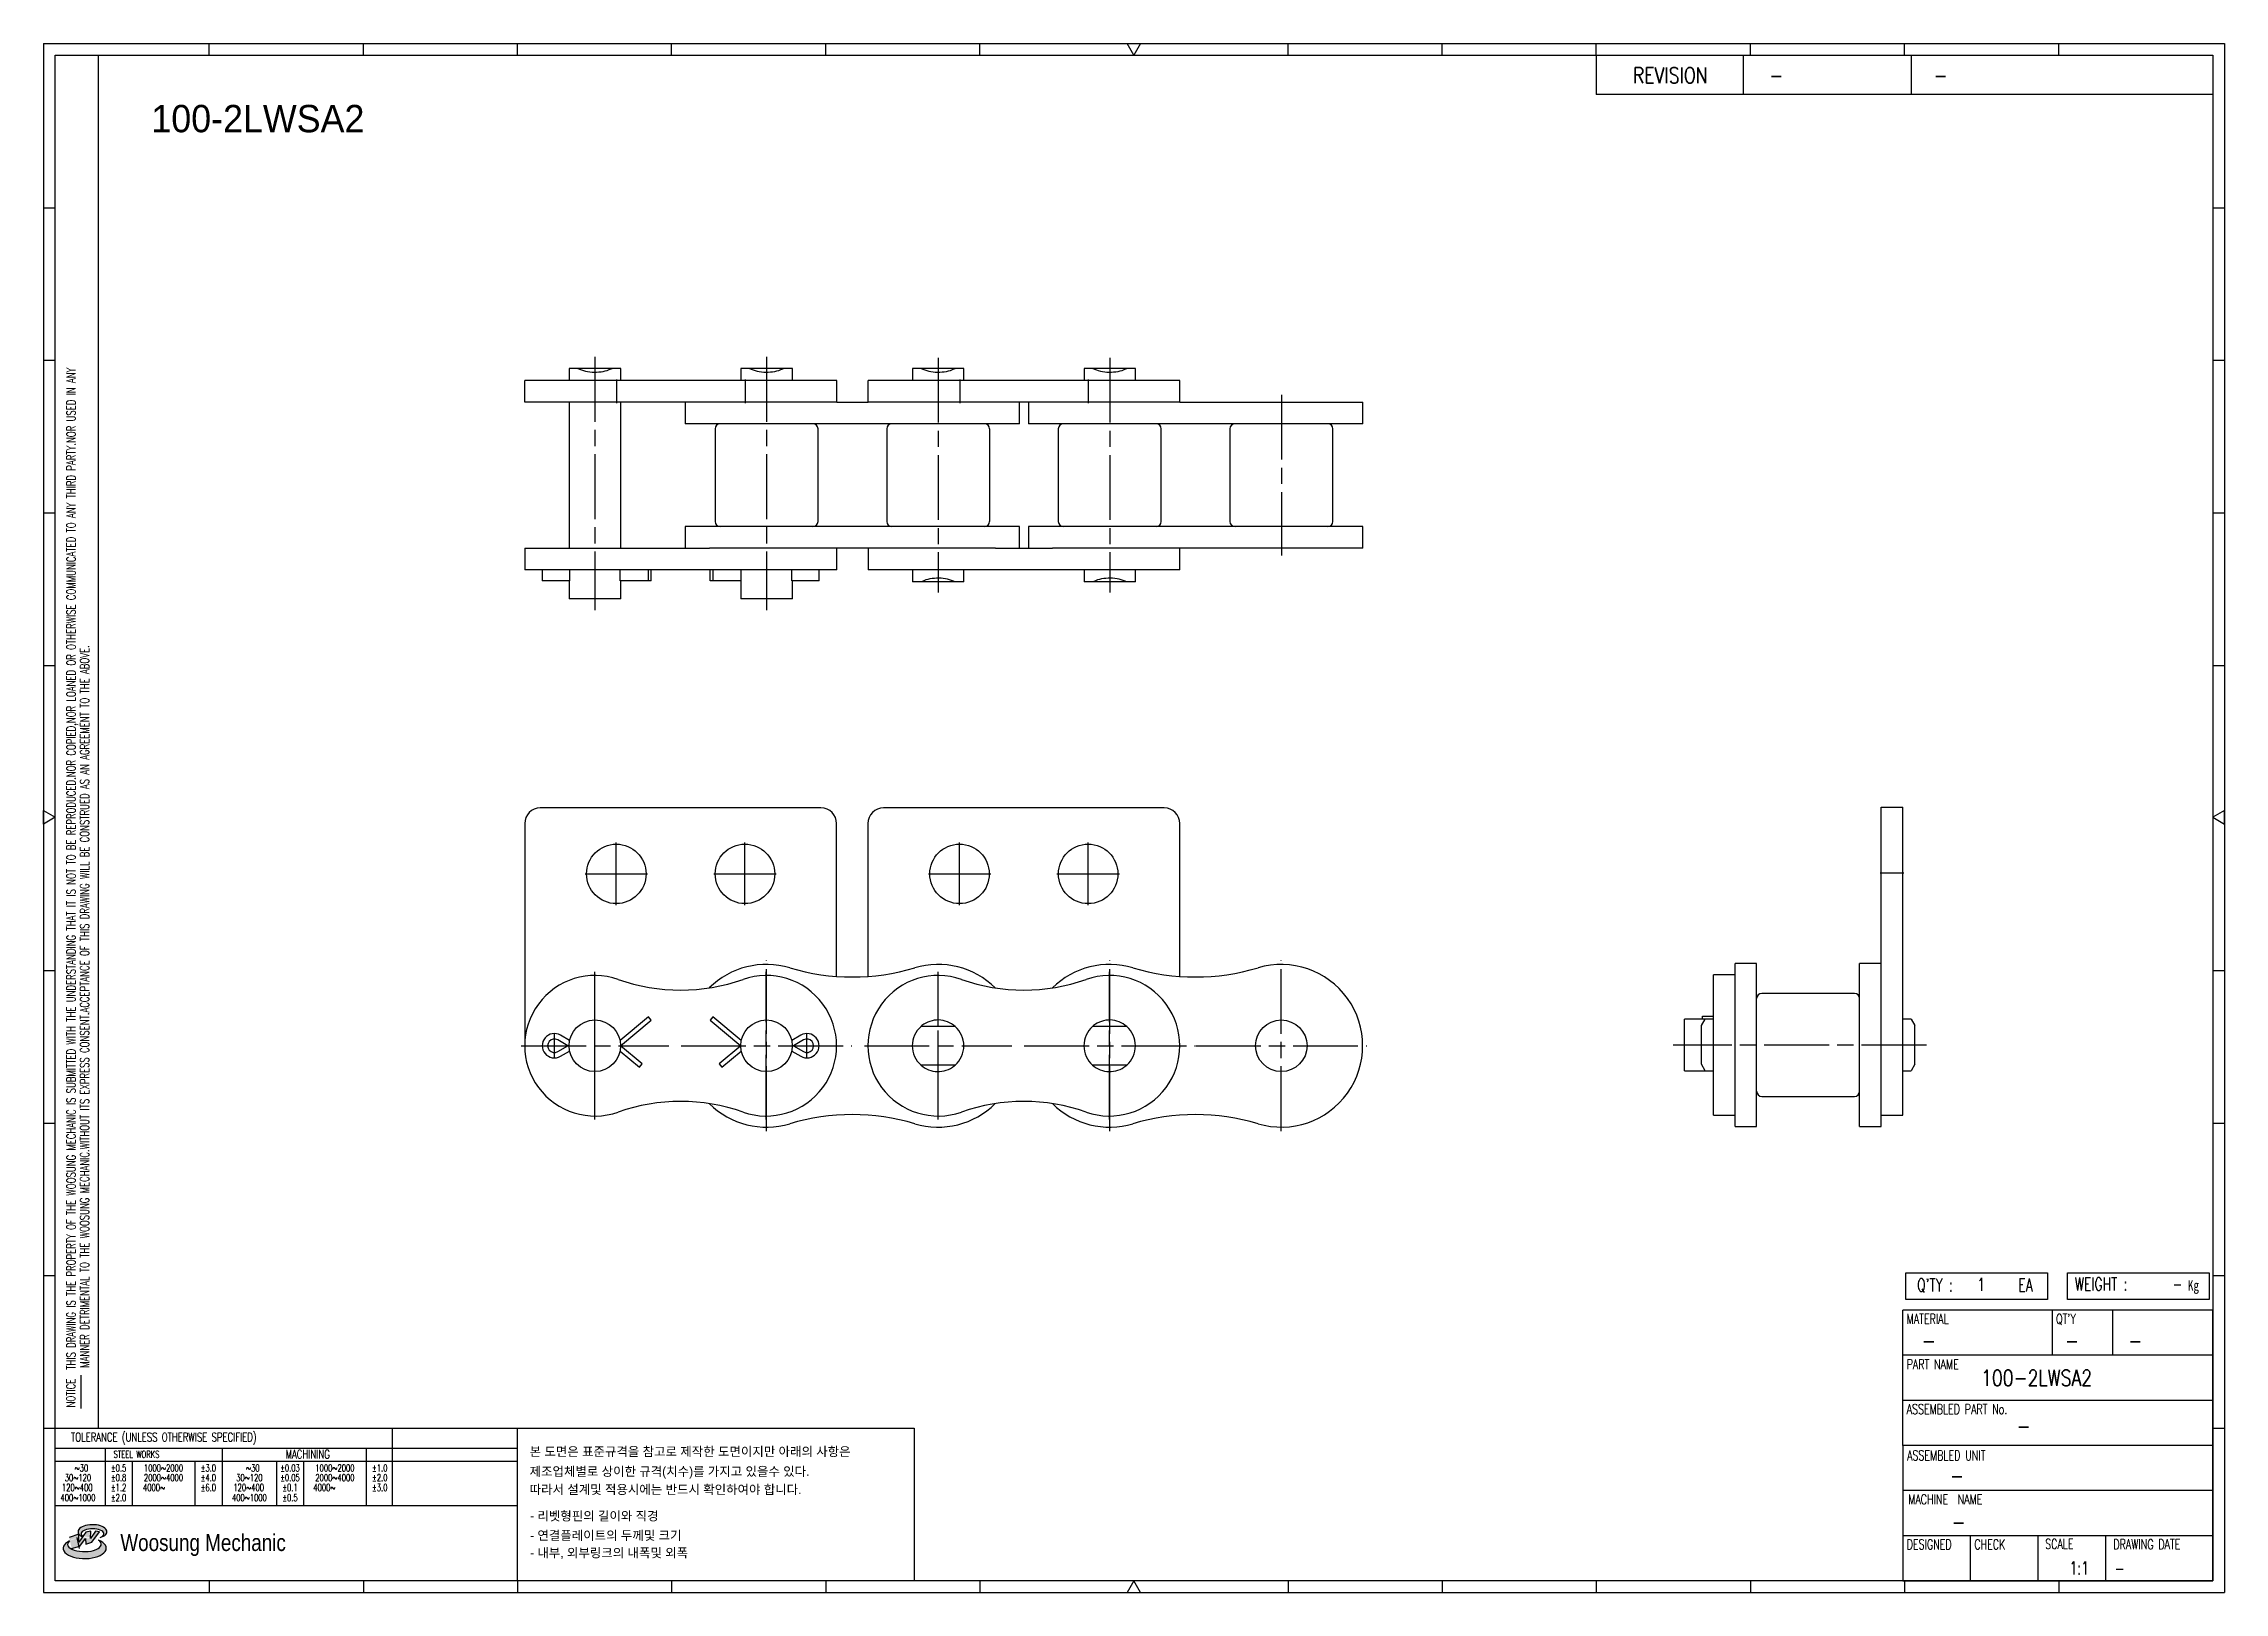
# Model space of a CAD drawing. Header units: millimetres. Extents: x 1614 to 2017, y 59 to 345.
import ezdxf
from ezdxf.enums import TextEntityAlignment as Align

# ---------------------------------------------------------------- set-up
doc = ezdxf.new("R2010")
doc.units = ezdxf.units.MM
doc.linetypes.add('AM_ISO08W050', pattern=[18, 12, -1.5, 3, -1.5])
doc.layers.add('CL1', color=140, linetype='AM_ISO08W050', lineweight=25)
doc.layers.add('TITLE', color=7, linetype='Continuous')
doc.layers.add('도면레이아웃', color=7, linetype='Continuous')
doc.styles.add('HAN', font='ROMANS.shx', dxfattribs={"width": 0.7, "bigfont": 'whgtxt.shx'})
doc.styles.add('HKD_ST2', font='romans.shx', dxfattribs={"width": 0.7, "height": 4, "bigfont": '@extfont2.shx'})
doc.styles.add('MtXpl_', font='Gulim.ttf')
doc.styles.add('SLDTEXTSTYLE4', font='arial.ttf', dxfattribs={"width": 0.8})

# ---------------------------------------------------------------- blocks, each defined once
blk = doc.blocks.new('MAST')
at = {"layer": '도면레이아웃'}
h = blk.add_hatch(color=10, dxfattribs=at)
h.paths.add_polyline_path([(1.544, 35.177), (1.554, 34.966), (1.779, 35.034), (2.054, 35.422), (1.908, 35.446), (1.728, 35.167), (1.741, 35.439), (1.547, 35.405), (1.292, 35.041), (1.295, 35.33), (0.943, 35.208), (1.03, 34.8), (1.336, 34.885)])
edge = h.paths.add_edge_path()
edge.add_ellipse((1.795, 35.421), major_axis=(-0.53, 0), ratio=0.487785, start_angle=122.36065, end_angle=403.39574)
edge.add_line((1.411, 35.244), (1.419, 35.261))
edge.add_ellipse((1.798, 35.344), major_axis=(-0.423, 0), ratio=0.444396, start_angle=131.58977, end_angle=386.19408, ccw=False)
edge = h.paths.add_edge_path()
edge.add_ellipse((1.512, 34.815), major_axis=(-0.793, 0), ratio=0.480113, start_angle=314.67633, end_angle=590.85213)
edge.add_ellipse((1.501, 34.958), major_axis=(-0.62, 0), ratio=0.43311, start_angle=331.7024, end_angle=574.42495, ccw=False)
at = {"color": 140}
for p, q in [((0, 90.118), (80.15, 90.118)), ((0, 90.118), (0, 33.191)), ((80.15, 90.118), (80.15, 33.191)), ((57.068, 89.693), (57.068, 88.246)), ((62.47, 89.693), (62.47, 88.246)), ((68.635, 89.693), (68.635, 88.246)), ((79.725, 88.246), (57.068, 88.246)), ((68.449, 43.961), (68.449, 44.936)), ((68.449, 44.936), (73.654, 44.936)), ((73.654, 44.936), (73.654, 43.961)), ((74.39, 43.961), (74.39, 44.936)), ((74.39, 44.936), (79.595, 44.936)), ((79.595, 44.936), (79.595, 43.961)), ((68.336, 38.59), (68.336, 43.563)), ((79.725, 43.563), (68.336, 43.563)), ((73.654, 43.961), (68.449, 43.961)), ((73.827, 43.563), (73.827, 41.905)), ((79.595, 43.961), (74.39, 43.961)), ((76.037, 43.563), (76.037, 41.905)), ((79.725, 38.59), (79.725, 43.563)), ((79.725, 41.905), (68.336, 41.905)), ((79.725, 40.248), (68.336, 40.248)), ((68.336, 38.59), (68.336, 33.616)), ((79.725, 38.59), (68.336, 38.59)), ((79.725, 33.616), (79.725, 38.59)), ((79.725, 36.932), (68.336, 36.932)), ((79.725, 35.274), (68.336, 35.274)), ((70.822, 33.616), (70.822, 35.274)), ((73.309, 33.616), (73.309, 35.274)), ((75.796, 33.616), (75.796, 35.274)), ((0, 33.191), (80.15, 33.191)), ((68.336, 33.616), (79.725, 33.616))]:
    blk.add_line(p, q, dxfattribs=at)
for p, q in [((6.089, 89.693), (6.089, 90.118)), ((11.753, 89.693), (11.753, 90.118)), ((17.418, 89.693), (17.418, 90.118)), ((23.082, 89.693), (23.082, 90.118)), ((28.746, 89.693), (28.746, 90.118)), ((34.411, 89.693), (34.411, 90.118)), ((45.739, 89.693), (45.739, 90.118)), ((51.404, 89.693), (51.404, 90.118)), ((57.068, 89.693), (57.068, 90.118)), ((62.732, 89.693), (62.732, 90.118)), ((68.397, 89.693), (68.397, 90.118)), ((74.061, 89.693), (74.061, 90.118)), ((0, 84.085), (0.425, 84.085)), ((79.725, 84.085), (80.15, 84.085)), ((0, 78.478), (0.425, 78.478)), ((79.725, 78.478), (80.15, 78.478)), ((0, 72.87), (0.425, 72.87)), ((79.725, 72.87), (80.15, 72.87)), ((0, 67.262), (0.425, 67.262)), ((79.725, 67.262), (80.15, 67.262)), ((0, 56.047), (0.425, 56.047)), ((79.725, 56.047), (80.15, 56.047)), ((0, 50.439), (0.425, 50.439)), ((79.725, 50.439), (80.15, 50.439)), ((0, 44.832), (0.425, 44.832)), ((79.725, 44.832), (80.15, 44.832)), ((1.377, 39.947), (1.377, 41.174)), ((0, 39.224), (0.425, 39.224)), ((79.725, 39.224), (80.15, 39.224)), ((6.089, 33.616), (6.089, 33.191)), ((11.753, 33.616), (11.753, 33.191)), ((17.418, 33.616), (17.418, 33.191)), ((23.082, 33.616), (23.082, 33.191)), ((28.746, 33.616), (28.746, 33.191)), ((34.411, 33.616), (34.411, 33.191)), ((45.739, 33.616), (45.739, 33.191)), ((51.404, 33.616), (51.404, 33.191)), ((57.068, 33.616), (57.068, 33.191)), ((62.732, 33.616), (62.732, 33.191)), ((68.397, 33.616), (68.397, 33.191)), ((74.061, 33.616), (74.061, 33.191))]:
    blk.add_line(p, q)
at = {"color": 2}
for p, q in [((2.017, 39.224), (2.017, 89.693)), ((0.425, 39.224), (17.418, 39.224)), ((0.425, 38.487), (17.418, 38.487)), ((2.257, 38.487), (2.257, 36.382)), ((6.557, 38.5), (6.557, 36.382)), ((11.857, 38.487), (11.857, 36.382)), ((12.816, 39.224), (12.816, 36.382)), ((17.418, 33.616), (17.418, 39.224)), ((0.425, 38.012), (17.418, 38.012)), ((3.257, 38.012), (3.257, 36.382)), ((5.557, 38.012), (5.557, 36.382)), ((8.557, 38.012), (8.557, 36.382)), ((9.557, 38.026), (9.557, 36.382)), ((0.425, 36.382), (17.418, 36.382))]:
    blk.add_line(p, q, dxfattribs=at)
for points in [[(40.075, 89.693), (39.83, 90.118), (40.32, 90.118)], [(0.425, 61.679), (0, 61.433), (0, 61.924)], [(79.725, 61.679), (80.15, 61.433), (80.15, 61.924)], [(40.075, 33.616), (39.83, 33.191), (40.32, 33.191)]]:
    blk.add_lwpolyline(points, close=True)
at = {"color": 140}
blk.add_lwpolyline([(0.425, 89.693), (79.725, 89.693), (79.725, 33.616), (0.425, 33.616)], close=True, dxfattribs=at)
at = {"layer": '도면레이아웃'}
for p, q in [((1.295, 35.33), (0.943, 35.208)), ((1.547, 35.405), (1.292, 35.041)), ((1.292, 35.041), (1.295, 35.33)), ((1.741, 35.439), (1.547, 35.405)), ((1.908, 35.446), (1.728, 35.167)), ((1.728, 35.167), (1.741, 35.439)), ((1.779, 35.034), (2.054, 35.422)), ((2.054, 35.422), (1.908, 35.446)), ((1.03, 34.8), (1.336, 34.885)), ((1.224, 35.208), (1.311, 34.8)), ((1.224, 35.208), (1.224, 35.208)), ((1.336, 34.885), (1.544, 35.177)), ((1.419, 35.261), (1.411, 35.244)), ((1.544, 35.177), (1.554, 34.966)), ((1.554, 34.966), (1.779, 35.034))]:
    blk.add_line(p, q, dxfattribs=at)
for centre, major_axis, ratio, start_param, end_param in [((1.795, 35.421), (-0.53, 0), 0.487785, 2.135596, 7.040584), ((1.798, 35.344), (-0.423, 0), 0.444396, 2.296675, 6.740358), ((1.512, 34.815), (-0.793, 0), 0.480113, 5.492138, 10.312315), ((1.501, 34.958), (-0.62, 0), 0.43311, 5.789299, 10.025607)]:
    blk.add_ellipse(centre, major_axis=major_axis, ratio=ratio, start_param=start_param, end_param=end_param, dxfattribs=at)
for s, height, style, width, p in [('REVISION', 0.5806, 'HAN', 0.8, (58.415, 88.664)), ('-', 0.581, 'HAN', 0.8, (63.426, 88.664)), ('-', 0.581, 'HAN', 0.8, (69.468, 88.664)), ("Q'TY : ", 0.4746, 'HKD_ST2', 0.7, (68.857, 44.253)), ('1', 0.475, 'HKD_ST2', 0.7, (71.071, 44.275)), ('EA', 0.4746, 'HKD_ST2', 0.7, (72.578, 44.253)), ('WEIGHT : ', 0.4746, 'HKD_ST2', 0.7, (74.65, 44.286)), ('-', 0.581, 'HAN', 0.8, (69.029, 42.157)), ('-', 0.581, 'HAN', 0.8, (74.289, 42.157)), ('-', 0.581, 'HAN', 0.8, (76.623, 42.157)), ('-', 0.581, 'HAN', 0.8, (72.515, 39.013)), ('-', 0.581, 'HAN', 0.8, (70.067, 37.189)), ('-', 0.581, 'HAN', 0.8, (70.126, 35.48)), ('1:1', 0.4746, 'HKD_ST2', 0.7, (74.458, 33.848)), ('-', 0.475, 'HKD_ST2', 0.7, (76.112, 33.837))]:
    blk.add_text(s, height=height, dxfattribs=dict(style=style, width=width)).set_placement(p)
at = {"color": 6, "style": 'HKD_ST2', "width": 0.7}
for s, p in [(' THIS DRAWING IS THE PROPERTY OF THE WOOSUNG MECHANIC IS SUBMITTED WITH THE UNDERSTANDING THAT IT IS NOT TO BE REPRODUCED.NOR COPIED,NOR LOANED OR OTHERWISE COMMUNICATED TO ANY THIRD PARTY.NOR USED IN ANY', (1.173, 41.217)), ('MANNER DETRIMENTAL TO THE WOOSUNG MECHANIC.WITHOUT ITS EXPRESS CONSENT.ACCEPTANCE OF THIS DRAWING WILL BE CONSTRUED AS AN AGREEMENT TO THE ABOVE.', (1.672, 41.447))]:
    blk.add_text(s, height=0.326266, rotation=90, dxfattribs=at).set_placement(p)
at = {"style": 'HKD_ST2', "width": 0.7}
blk.add_text('-', height=0.475, dxfattribs=at).set_placement((78.613, 44.286), align=Align.RIGHT)
at = {"color": 254, "style": 'HKD_ST2', "width": 0.7}
for s, height, p in [('MATERIAL', 0.3651, (68.474, 43.425)), ("QT'Y", 0.3651, (73.965, 43.425)), ('PART NAME', 0.3651, (68.474, 41.756)), ('ASSEMBLED PART No.', 0.36511, (68.474, 40.109)), ('ASSEMBLED UNIT', 0.36511, (68.49, 38.408)), ('MACHINE  NAME', 0.36511, (68.532, 36.794)), ('DESIGNED', 0.3651, (68.474, 35.136)), ('CHECK', 0.3651, (70.961, 35.136)), ('SCALE', 0.3651, (73.566, 35.153)), ('DRAWING DATE', 0.36511, (76.071, 35.141))]:
    blk.add_text(s, height=height, dxfattribs=at).set_placement(p, align=Align.TOP_LEFT)
at = {"style": 'HKD_ST2', "width": 0.7}
blk.add_text('NOTICE', height=0.3263, rotation=90, dxfattribs=at).set_placement((1.163, 39.988))
blk.add_text('TOLERANCE (UNLESS OTHERWISE SPECIFIED)', height=0.32627, dxfattribs=at).set_placement((4.417, 38.896), align=Align.MIDDLE_CENTER)
at = {"color": 4, "style": 'HKD_ST2', "width": 0.7}
for s, height, p in [('%%12630', 0.261, (1.389, 37.762)), ('1000%%1262000', 0.26101, (4.407, 37.762)), ('%%12630', 0.261, (7.689, 37.762)), ('1000%%1262000', 0.26101, (10.707, 37.762)), ('120%%126400', 0.26101, (1.237, 37.045)), ('30%%126120', 0.261, (1.263, 37.411)), ('4000%%126', 0.261, (4.061, 37.045)), ('2000%%1264000', 0.26101, (4.407, 37.411)), ('120%%126400', 0.26101, (7.537, 37.045)), ('30%%126120', 0.261, (7.563, 37.411)), ('4000%%126', 0.261, (10.321, 37.045)), ('2000%%1264000', 0.26101, (10.707, 37.411)), ('400%%1261000', 0.26101, (1.263, 36.67)), ('400%%1261000', 0.26101, (7.563, 36.67))]:
    blk.add_text(s, height=height, dxfattribs=at).set_placement(p, align=Align.MIDDLE_CENTER)
for s, height, p in [('%%P0.5', 0.261, (2.757, 37.762)), ('STEEL WORKS', 0.26101, (3.416, 38.268)), ('%%P3.0', 0.261, (6.057, 37.762)), ('%%P0.03', 0.261, (9.057, 37.762)), ('MACHINING', 0.3263, (9.707, 38.27)), ('%%P1.0', 0.261, (12.357, 37.762)), ('%%P0.8', 0.261, (2.757, 37.411)), ('%%P1.2', 0.261, (2.757, 37.045)), ('%%P4.0', 0.261, (6.057, 37.411)), ('%%P6.0', 0.261, (6.057, 37.045)), ('%%P0.05', 0.261, (9.057, 37.411)), ('%%P0.1', 0.261, (9.057, 37.045)), ('%%P2.0', 0.261, (12.357, 37.411)), ('%%P3.0', 0.261, (12.357, 37.045)), ('%%P2.0', 0.261, (2.757, 36.67)), ('%%P0.5', 0.261, (9.057, 36.67))]:
    blk.add_text(s, height=height, dxfattribs=at).set_placement(p, align=Align.MIDDLE)
at = {"color": 1, "style": 'SLDTEXTSTYLE4', "width": 0.8}
blk.add_text('Woosung Mechanic', height=0.61957, dxfattribs=at).set_placement((2.822, 34.711))
at = {"layer": 'TITLE', "width": 0.8}
blk.add_text('Kg', height=0.3789, dxfattribs=at).set_placement((78.807, 44.286))

msp = doc.modelspace()

# ---------------------------------------------------------------- linework, layer by layer
for p, q in [((1702.83, 279), (1702.83, 283)), ((1760.53, 283), (1702.83, 283)), ((1711.03, 285.22), (1711.03, 283)), ((1720.57, 285.22), (1711.03, 285.22)), ((1720.57, 283), (1720.57, 285.22)), ((1742.78, 285.22), (1742.78, 283)), ((1752.32, 285.22), (1742.78, 285.22)), ((1752.32, 283), (1752.32, 285.22)), ((1760.53, 279), (1760.53, 283)), ((1766.33, 279), (1766.33, 283)), ((1824.03, 283), (1766.33, 283)), ((1784.07, 285.22), (1774.53, 285.22)), ((1774.53, 285.22), (1774.53, 283)), ((1784.07, 283), (1784.07, 285.22)), ((1806.28, 285.22), (1806.28, 283)), ((1815.82, 285.22), (1806.28, 285.22)), ((1815.82, 283), (1815.82, 285.22)), ((1824.03, 279), (1824.03, 283)), ((1760.53, 279), (1702.83, 279)), ((1711.03, 279), (1711.03, 251.95)), ((1720.57, 251.95), (1720.57, 279)), ((1732.5, 279), (1732.5, 275)), ((1760.53, 279), (1766.33, 279)), ((1824.03, 279), (1766.33, 279)), ((1794.35, 275), (1794.35, 279)), ((1796, 279), (1796, 275)), ((1824.03, 279), (1857.85, 279)), ((1857.85, 275), (1857.85, 279)), ((1794.35, 275), (1732.5, 275)), ((1857.85, 275), (1796, 275)), ((1738.03, 274.05), (1738.03, 256.9)), ((1757.08, 256.9), (1757.08, 274.05)), ((1769.78, 274.05), (1769.78, 256.9)), ((1788.83, 256.9), (1788.83, 274.05)), ((1801.53, 274.05), (1801.53, 256.9)), ((1820.58, 256.9), (1820.58, 274.05)), ((1833.28, 274.05), (1833.28, 256.9)), ((1852.33, 256.9), (1852.33, 274.05)), ((1732.5, 255.95), (1732.5, 251.95)), ((1794.35, 255.95), (1732.5, 255.95)), ((1794.35, 251.95), (1794.35, 255.95)), ((1796, 255.95), (1796, 251.95)), ((1857.85, 255.95), (1796, 255.95)), ((1857.85, 251.95), (1857.85, 255.95)), ((1702.83, 251.95), (1736.97, 251.95)), ((1702.83, 251.95), (1702.83, 247.95)), ((1789.88, 251.95), (1736.97, 251.95)), ((1760.53, 247.95), (1760.53, 251.95)), ((1766.33, 251.95), (1766.33, 247.95)), ((1789.88, 251.95), (1800.47, 251.95)), ((1857.85, 251.95), (1800.47, 251.95)), ((1824.03, 247.95), (1824.03, 251.95)), ((1760.53, 247.95), (1702.83, 247.95)), ((1706.06, 247.95), (1706.06, 245.95)), ((1711.13, 245.95), (1711.13, 247.95)), ((1720.47, 245.95), (1720.47, 247.95)), ((1725.7, 245.95), (1725.7, 247.95)), ((1726.22, 245.95), (1726.22, 247.95)), ((1737.13, 245.95), (1737.13, 247.95)), ((1737.65, 245.95), (1737.65, 247.95)), ((1742.88, 245.95), (1742.88, 247.95)), ((1752.22, 245.95), (1752.22, 247.95)), ((1757.29, 245.95), (1757.29, 247.95)), ((1824.03, 247.95), (1766.33, 247.95)), ((1774.53, 247.95), (1774.53, 245.72)), ((1784.07, 245.72), (1784.07, 247.95)), ((1806.28, 247.95), (1806.28, 245.72)), ((1815.82, 245.72), (1815.82, 247.95)), ((1711.13, 245.95), (1706.06, 245.95)), ((1711.03, 245.95), (1711.03, 242.62)), ((1720.57, 242.62), (1711.03, 242.62)), ((1726.22, 245.95), (1720.47, 245.95)), ((1720.57, 242.62), (1720.57, 245.95)), ((1742.88, 245.95), (1737.13, 245.95)), ((1742.78, 245.95), (1742.78, 242.62)), ((1752.32, 242.62), (1742.78, 242.62)), ((1757.29, 245.95), (1752.22, 245.95)), ((1752.32, 242.62), (1752.32, 245.95)), ((1784.07, 245.72), (1774.53, 245.72)), ((1815.82, 245.72), (1806.28, 245.72)), ((1757.62, 203.9), (1705.69, 203.9)), ((1821.12, 203.9), (1769.19, 203.9)), ((1953.78, 175.09), (1953.78, 204.04)), ((1953.78, 204.04), (1957.78, 204.04)), ((1957.78, 147.04), (1957.78, 204.04)), ((1702.8, 201.02), (1702.8, 159.9)), ((1760.5, 172.74), (1760.5, 201.02)), ((1766.3, 201.02), (1766.3, 172.74)), ((1824, 172.74), (1824, 201.02)), ((1930.73, 175.09), (1926.73, 175.09)), ((1926.73, 144.99), (1926.73, 175.09)), ((1930.73, 144.99), (1930.73, 175.09)), ((1953.78, 175.09), (1949.78, 175.09)), ((1949.78, 144.99), (1949.78, 175.09)), ((1953.78, 144.99), (1953.78, 175.09)), ((1926.73, 173.04), (1922.73, 173.04)), ((1922.73, 147.04), (1922.73, 173.04)), ((1948.83, 169.57), (1931.68, 169.57)), ((1711.11, 160.87), (1709.41, 161.85)), ((1725.68, 165.26), (1720.45, 160.87)), ((1720.55, 159.9), (1726.2, 164.64)), ((1726.2, 164.64), (1725.68, 165.26)), ((1737.62, 165.26), (1737.11, 164.64)), ((1737.11, 164.64), (1742.76, 159.9)), ((1742.86, 160.87), (1737.62, 165.26)), ((1753.89, 161.85), (1752.2, 160.87)), ((1782.43, 163.48), (1776.12, 163.48)), ((1814.18, 163.48), (1807.87, 163.48)), ((1917.4, 155.27), (1917.4, 164.81)), ((1921.19, 164.81), (1917.4, 164.81)), ((1920.5, 163.62), (1921.19, 164.81)), ((1920.5, 156.47), (1920.5, 163.62)), ((1920.73, 165.4), (1922.73, 165.4)), ((1920.73, 164.81), (1920.73, 165.4)), ((1922.73, 164.81), (1921.19, 164.81)), ((1959.31, 164.81), (1957.78, 164.81)), ((1959.31, 164.81), (1960, 163.62)), ((1960, 156.47), (1960, 163.62)), ((1710.78, 159.9), (1708.91, 160.98)), ((1708.91, 158.82), (1710.78, 159.9)), ((1709.41, 157.95), (1711.11, 158.93)), ((1720.45, 158.93), (1724.02, 155.94)), ((1724.53, 156.56), (1720.55, 159.9)), ((1742.76, 159.9), (1738.77, 156.56)), ((1739.29, 155.94), (1742.86, 158.93)), ((1752.2, 158.93), (1753.89, 157.95)), ((1754.39, 160.98), (1752.52, 159.9)), ((1752.52, 159.9), (1754.39, 158.82)), ((1724.02, 155.94), (1724.53, 156.56)), ((1738.77, 156.56), (1739.29, 155.94)), ((1782.43, 156.32), (1776.12, 156.32)), ((1814.18, 156.32), (1807.87, 156.32)), ((1917.4, 155.27), (1921.19, 155.27)), ((1921.19, 155.27), (1920.5, 156.47)), ((1921.19, 155.27), (1922.73, 155.27)), ((1957.78, 155.27), (1959.31, 155.27)), ((1960, 156.47), (1959.31, 155.27)), ((1931.68, 150.52), (1948.83, 150.52)), ((1922.73, 147.04), (1926.73, 147.04)), ((1953.78, 147.04), (1957.78, 147.04)), ((1926.73, 144.99), (1930.73, 144.99)), ((1949.78, 144.99), (1953.78, 144.99))]:
    msp.add_line(p, q)
for points in [[(1712.65, 285.22), (1712.97, 285.07), (1713.32, 284.94), (1713.68, 284.82), (1714.06, 284.73), (1714.45, 284.65), (1714.86, 284.59), (1715.27, 284.55), (1715.68, 284.54), (1716.1, 284.54), (1716.51, 284.57), (1716.92, 284.61), (1717.32, 284.68), (1717.71, 284.77), (1718.08, 284.87), (1718.44, 285), (1718.78, 285.14), (1718.96, 285.22)], [(1744.4, 285.22), (1744.72, 285.07), (1745.07, 284.94), (1745.43, 284.82), (1745.81, 284.73), (1746.2, 284.65), (1746.61, 284.59), (1747.02, 284.55), (1747.43, 284.54), (1747.85, 284.54), (1748.26, 284.57), (1748.67, 284.61), (1749.07, 284.68), (1749.46, 284.77), (1749.83, 284.87), (1750.19, 285), (1750.53, 285.14), (1750.71, 285.22)], [(1776.15, 285.22), (1776.47, 285.07), (1776.82, 284.94), (1777.18, 284.82), (1777.56, 284.73), (1777.95, 284.65), (1778.36, 284.59), (1778.77, 284.55), (1779.18, 284.54), (1779.6, 284.54), (1780.01, 284.57), (1780.42, 284.61), (1780.82, 284.68), (1781.21, 284.77), (1781.58, 284.87), (1781.94, 285), (1782.28, 285.14), (1782.46, 285.22)], [(1807.9, 285.22), (1808.22, 285.07), (1808.57, 284.94), (1808.93, 284.82), (1809.31, 284.73), (1809.7, 284.65), (1810.11, 284.59), (1810.52, 284.55), (1810.93, 284.54), (1811.35, 284.54), (1811.76, 284.57), (1812.17, 284.61), (1812.57, 284.68), (1812.96, 284.77), (1813.33, 284.87), (1813.69, 285), (1814.03, 285.14), (1814.21, 285.22)], [(1782.46, 245.72), (1782.13, 245.87), (1781.79, 246.01), (1781.42, 246.13), (1781.04, 246.22), (1780.65, 246.3), (1780.24, 246.36), (1779.83, 246.4), (1779.42, 246.41), (1779, 246.41), (1778.59, 246.38), (1778.18, 246.34), (1777.78, 246.27), (1777.39, 246.18), (1777.02, 246.08), (1776.66, 245.95), (1776.33, 245.81), (1776.15, 245.72)], [(1814.21, 245.72), (1813.88, 245.87), (1813.54, 246.01), (1813.17, 246.13), (1812.79, 246.22), (1812.4, 246.3), (1811.99, 246.36), (1811.58, 246.4), (1811.17, 246.41), (1810.75, 246.41), (1810.34, 246.38), (1809.93, 246.34), (1809.53, 246.27), (1809.14, 246.18), (1808.77, 246.08), (1808.41, 245.95), (1808.08, 245.81), (1807.9, 245.72)], [(1782.43, 163.48), (1782.11, 163.74), (1781.76, 163.97), (1781.4, 164.17), (1781.02, 164.34), (1780.62, 164.48), (1780.22, 164.58), (1779.81, 164.64), (1779.39, 164.67), (1778.98, 164.66), (1778.56, 164.62), (1778.16, 164.54), (1777.76, 164.42), (1777.37, 164.27), (1776.99, 164.09), (1776.64, 163.88), (1776.3, 163.63), (1776.12, 163.48)], [(1814.18, 163.48), (1813.86, 163.74), (1813.51, 163.97), (1813.15, 164.17), (1812.77, 164.34), (1812.37, 164.48), (1811.97, 164.58), (1811.56, 164.64), (1811.14, 164.67), (1810.73, 164.66), (1810.31, 164.62), (1809.91, 164.54), (1809.51, 164.42), (1809.12, 164.27), (1808.74, 164.09), (1808.39, 163.88), (1808.05, 163.63), (1807.87, 163.48)], [(1776.12, 156.32), (1776.44, 156.06), (1776.79, 155.83), (1777.15, 155.63), (1777.54, 155.46), (1777.93, 155.33), (1778.33, 155.23), (1778.74, 155.16), (1779.16, 155.13), (1779.57, 155.14), (1779.99, 155.19), (1780.4, 155.27), (1780.8, 155.38), (1781.19, 155.53), (1781.56, 155.71), (1781.92, 155.93), (1782.25, 156.17), (1782.43, 156.32)], [(1807.87, 156.32), (1808.19, 156.06), (1808.54, 155.83), (1808.9, 155.63), (1809.29, 155.46), (1809.68, 155.33), (1810.08, 155.23), (1810.49, 155.16), (1810.91, 155.13), (1811.32, 155.14), (1811.74, 155.19), (1812.15, 155.27), (1812.55, 155.38), (1812.94, 155.53), (1813.31, 155.71), (1813.67, 155.93), (1814, 156.17), (1814.18, 156.32)]]:
    msp.add_lwpolyline(points)
at = {"color": 140}
msp.add_lwpolyline([(1701.47, 89.13), (1774.87, 89.13), (1774.87, 60.9), (1701.47, 60.9)], close=True, dxfattribs=at)
for centre, radius in [((1719.75, 191.7), 5.5), ((1743.55, 191.7), 5.5), ((1783.25, 191.7), 5.5), ((1807.05, 191.7), 5.5), ((1715.78, 159.9), 4.77), ((1747.53, 159.9), 4.77), ((1842.78, 159.9), 4.77)]:
    msp.add_circle(centre, radius)
for centre, radius, start, end in [((1738.98, 274.05), 0.952, 90, 180), ((1756.12, 274.05), 0.952, 360, 90), ((1770.73, 274.05), 0.953, 90, 180), ((1787.87, 274.05), 0.953, 0, 90), ((1802.48, 274.05), 0.952, 90, 180), ((1819.62, 274.05), 0.952, 0, 90), ((1834.23, 274.05), 0.953, 90, 180), ((1851.37, 274.05), 0.953, 0, 90), ((1738.98, 256.9), 0.952, 180, 270), ((1756.12, 256.9), 0.952, 270, 0), ((1770.73, 256.9), 0.953, 180, 270), ((1787.87, 256.9), 0.953, 270, 360), ((1802.48, 256.9), 0.952, 180, 270), ((1819.62, 256.9), 0.952, 270, 0), ((1834.23, 256.9), 0.953, 180, 270), ((1851.37, 256.9), 0.953, 270, 360), ((1705.69, 201.02), 2.89, 90, 180), ((1757.62, 201.02), 2.89, 0, 90), ((1769.19, 201.02), 2.89, 90, 180), ((1821.12, 201.02), 2.89, 0, 90), ((1747.53, 159.9), 15.05, 73.3852, 134.6685), ((1763.4, 213.1), 40.47, 253.3852, 286.6148), ((1779.28, 159.9), 15.05, 45.3315, 106.6148), ((1811.03, 159.9), 15.05, 73.3852, 134.6685), ((1826.9, 213.1), 40.47, 253.3852, 286.6148), ((1842.78, 159.9), 15.05, 253.3852, 106.6148), ((1715.8, 159.9), 13, 70.657, 289.343), ((1731.65, 205.05), 34.85, 250.657, 289.343), ((1747.5, 159.9), 13, 250.657, 109.343), ((1779.3, 159.9), 13, 70.657, 289.343), ((1795.15, 205.05), 34.85, 250.657, 289.343), ((1811, 159.9), 13, 250.657, 109.343), ((1931.68, 168.62), 0.953, 90, 180), ((1948.83, 168.62), 0.953, 0, 90), ((1708.29, 159.9), 2.25, 60, 300), ((1755.01, 159.9), 2.25, 240, 120), ((1779.28, 159.9), 4.77, 131.4096, 228.5904), ((1779.28, 159.9), 4.77, 311.4096, 48.5904), ((1811.03, 159.9), 4.77, 131.4096, 228.5904), ((1811.03, 159.9), 4.77, 311.4096, 48.5904), ((1708.29, 159.9), 1.25, 60, 300), ((1755.01, 159.9), 1.25, 240, 120), ((1731.65, 114.75), 34.85, 70.657, 109.343), ((1795.15, 114.75), 34.85, 70.657, 109.343), ((1931.68, 151.47), 0.953, 180, 270), ((1948.83, 151.47), 0.953, 270, 0), ((1747.53, 159.9), 15.05, 225.3315, 286.6148), ((1763.4, 106.7), 40.47, 73.3852, 106.6148), ((1779.28, 159.9), 15.05, 253.3852, 314.6685), ((1811.03, 159.9), 15.05, 225.3315, 286.6148), ((1826.9, 106.7), 40.47, 73.3852, 106.6148)]:
    msp.add_arc(centre, radius, start, end)
at = {"layer": 'CL1'}
for p, q in [((1715.8, 287.35), (1715.8, 240.49)), ((1747.55, 287.35), (1747.55, 240.49)), ((1779.3, 287.2), (1779.3, 243.75)), ((1811.05, 287.2), (1811.05, 243.75)), ((1719.78, 283.2), (1719.78, 278.8)), ((1743.58, 283.2), (1743.58, 278.8)), ((1783.28, 283.2), (1783.28, 278.8)), ((1807.08, 283.2), (1807.08, 278.8)), ((1842.8, 280.35), (1842.8, 250.6)), ((1719.75, 185.93), (1719.75, 197.48)), ((1743.55, 185.93), (1743.55, 197.48)), ((1783.25, 185.93), (1783.25, 197.48)), ((1807.05, 185.93), (1807.05, 197.48)), ((1713.98, 191.7), (1725.53, 191.7)), ((1737.78, 191.7), (1749.33, 191.7)), ((1777.48, 191.7), (1789.03, 191.7)), ((1801.28, 191.7), (1812.83, 191.7)), ((1957.98, 191.84), (1953.58, 191.84)), ((1715.8, 146.25), (1715.8, 173.55)), ((1747.5, 146.25), (1747.5, 173.55)), ((1747.53, 144.1), (1747.53, 175.7)), ((1779.3, 146.25), (1779.3, 173.55)), ((1811, 146.25), (1811, 173.55)), ((1811.03, 144.1), (1811.03, 175.7)), ((1842.78, 144.1), (1842.78, 175.7)), ((1779.28, 149.9), (1779.28, 169.9)), ((1708.29, 157.54), (1708.29, 162.26)), ((1715.78, 154.89), (1715.78, 164.91)), ((1755.01, 157.54), (1755.01, 162.26)), ((1702.15, 159.9), (1729.45, 159.9)), ((1731.72, 159.9), (1763.33, 159.9)), ((1765.65, 159.9), (1792.95, 159.9)), ((1795.22, 159.9), (1826.83, 159.9)), ((1826.97, 159.9), (1858.58, 159.9)), ((1962.13, 160.04), (1915.27, 160.04))]:
    msp.add_line(p, q, dxfattribs=at)

# ---------------------------------------------------------------- block references
at = {"color": 140, "xscale": 5.033947484968212, "yscale": 5.033947484968212, "zscale": 5.033947484968212}
msp.add_blockref('MAST', (1613.79, -108.32), dxfattribs=at)

# ---------------------------------------------------------------- texts
at = {"color": 254, "style": 'MtXpl_'}
msp.add_text('100-2LWSA2', height=5.066, dxfattribs=at).set_placement((1633.73, 328.92))
at = {"style": 'HAN', "width": 0.8}
msp.add_text('100-2LWSA2', height=2.923, dxfattribs=at).set_placement((1972.25, 96.99))
at = {"color": 140, "style": 'MtXpl_'}
for s, p in [('본 도면은 표준규격을 참고로 제작한 도면이지만 아래의 사항은', (1703.71, 83.98)), ('제조업체별로 상이한 규격(치수)를 가지고 있을수 있다.', (1703.71, 80.31)), ('따라서 설계및 적용시에는 반드시 확인하여야 합니다.', (1703.71, 76.96)), ('- 리벳형핀의 길이와 직경', (1703.8, 72.06)), ('- 연결플레이트의 두께및 크기', (1703.8, 68.47)), ('- 내부, 외부링크의 내폭및 외폭', (1703.8, 65.24))]:
    msp.add_text(s, height=1.6886, dxfattribs=at).set_placement(p)

doc.saveas('drawing.dxf')
